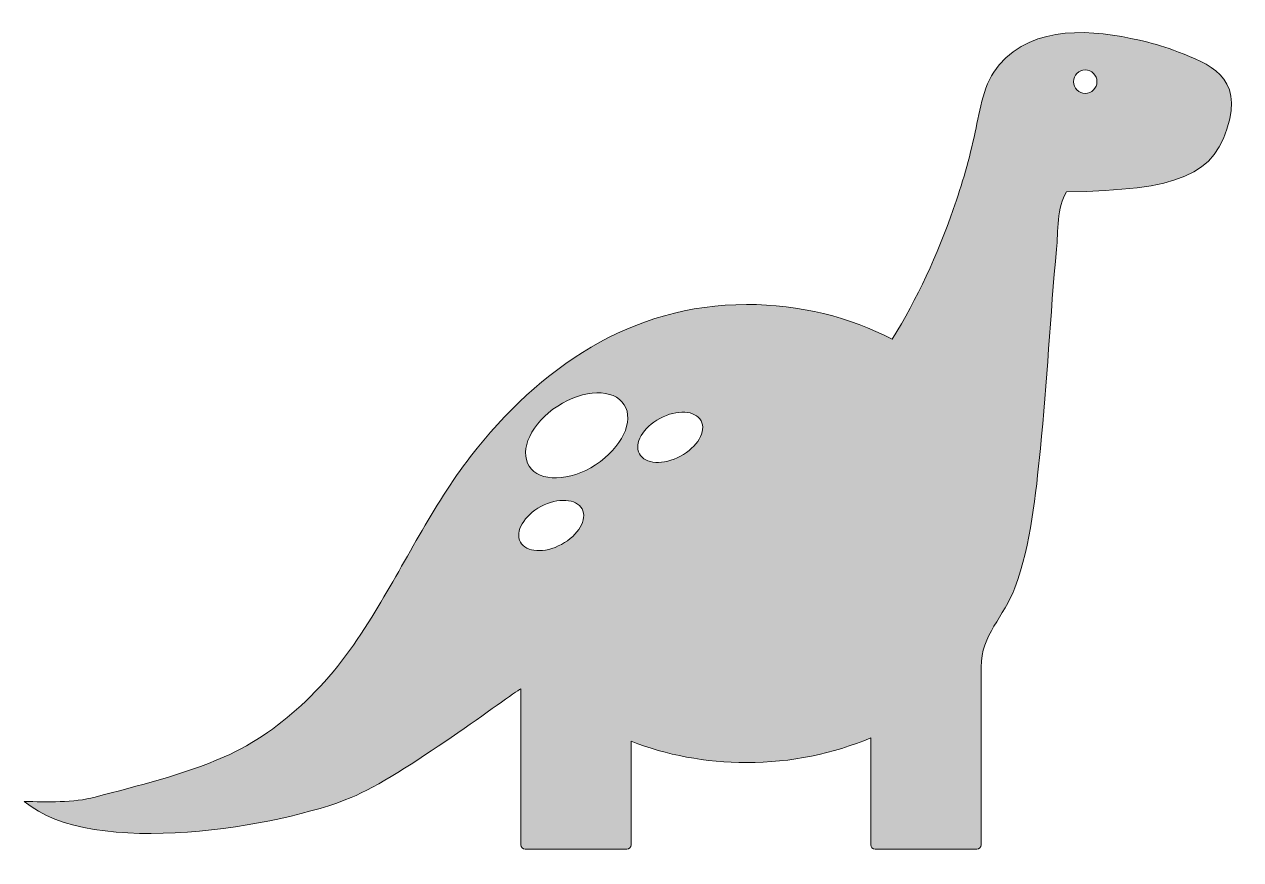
# Model space of a CAD drawing. Header units: inches. Extents: x 0 to 102, y -1 to 69.
import ezdxf

# ---------------------------------------------------------------- set-up
doc = ezdxf.new("R2010")
doc.units = ezdxf.units.IN
doc.header["$MEASUREMENT"] = 0
doc.layers.add('Layer 1', color=7, linetype='Continuous')

msp = doc.modelspace()

# ---------------------------------------------------------------- hatches: boundary and pattern name
at = {"layer": 'Layer 1', "true_color": 0xbed63a}
h = msp.add_hatch(color=63, dxfattribs=at)
h.dxf.hatch_style = 2
edge = h.paths.add_edge_path()
edge.add_spline(control_points=[(96.7, 67.21), (95.76, 67.57), (94.77, 67.83), (93.86, 68.04), (90, 68.95), (84.95, 69.39), (82.04, 65.98), (80.71, 64.43), (80.44, 62.24), (80.02, 60.31), (79.54, 58.11), (78.93, 55.93), (78.18, 53.8), (76.85, 50.01), (75.16, 46.31), (73.03, 42.89), (69.48, 44.75), (65.29, 45.82), (60.79, 45.82), (51.09, 45.82), (43.33, 40.5), (37.56, 33.04), (34.31, 28.84), (32.04, 24.01), (29.24, 19.52), (27.66, 16.98), (25.87, 14.53), (23.69, 12.46), (21.66, 10.52), (19.38, 8.9), (16.81, 7.76), (13.34, 6.23), (9.6, 5.36), (5.95, 4.38), (4.16, 3.9), (1.87, 3.97), (0, 4.02), (5.69, -0.88), (21.74, 1.94), (27.5, 4.34), (31.81, 6.14), (40.91, 13.01), (41.78, 13.5), (41.78, 13.5), (41.78, 0.37), (41.78, 0.37), (41.78, 0.16), (41.94, 0), (42.14, 0), (42.14, 0), (50.7, 0), (50.7, 0), (50.9, 0), (51.07, 0.16), (51.07, 0.37), (51.07, 0.37), (51.07, 9.08), (51.07, 9.08), (54.02, 7.93), (57.32, 7.29), (60.79, 7.29), (64.55, 7.29), (68.1, 8.04), (71.23, 9.37), (71.23, 9.37), (71.23, 0.37), (71.23, 0.37), (71.23, 0.16), (71.39, 0), (71.6, 0), (71.6, 0), (80.15, 0), (80.15, 0), (80.36, 0), (80.52, 0.16), (80.52, 0.37), (80.52, 0.37), (80.52, 15.28), (80.52, 15.31), (80.52, 18.06), (82.46, 19.53), (83.36, 21.99), (84.73, 25.73), (85.11, 29.76), (85.51, 33.7), (86.09, 39.28), (86.33, 44.89), (86.87, 50.48), (87, 51.86), (86.89, 54.08), (87.71, 55.29), (97.11, 55.47), (100.31, 56.57), (101.44, 61.43), (102.37, 65.39), (98.99, 66.31), (96.7, 67.21)], knot_values=[0, 0, 0, 0, 1, 1, 1, 2, 2, 2, 3, 3, 3, 4, 4, 4, 5, 5, 5, 6, 6, 6, 7, 7, 7, 8, 8, 8, 9, 9, 9, 10, 10, 10, 11, 11, 11, 12, 12, 12, 13, 13, 13, 14, 14, 14, 15, 15, 15, 16, 16, 16, 17, 17, 17, 18, 18, 18, 19, 19, 19, 20, 20, 20, 21, 21, 21, 22, 22, 22, 23, 23, 23, 24, 24, 24, 25, 25, 25, 26, 26, 26, 27, 27, 27, 28, 28, 28, 29, 29, 29, 30, 30, 30, 31, 31, 31, 32, 32, 32, 32], degree=3, periodic=1)
edge = h.paths.add_edge_path()
edge.add_spline(control_points=[(45.21, 25.64), (43.77, 24.87), (42.23, 24.96), (41.75, 25.84), (41.27, 26.72), (42.05, 28.06), (43.48, 28.83), (44.91, 29.59), (46.46, 29.5), (46.94, 28.62), (47.41, 27.74), (46.64, 26.41), (45.21, 25.64)], knot_values=[0, 0, 0, 0, 1, 1, 1, 2, 2, 2, 3, 3, 3, 4, 4, 4, 4], degree=3, periodic=1)
edge = h.paths.add_edge_path()
edge.add_spline(control_points=[(48.08, 32.34), (45.88, 30.91), (43.37, 30.86), (42.49, 32.22), (41.61, 33.59), (42.68, 35.85), (44.89, 37.28), (47.09, 38.71), (49.6, 38.76), (50.48, 37.39), (51.36, 36.03), (50.29, 33.77), (48.08, 32.34)], knot_values=[0, 0, 0, 0, 1, 1, 1, 2, 2, 2, 3, 3, 3, 4, 4, 4, 4], degree=3, periodic=1)
edge = h.paths.add_edge_path()
edge.add_spline(control_points=[(55.22, 33.06), (53.79, 32.29), (52.24, 32.38), (51.76, 33.26), (51.29, 34.14), (52.06, 35.47), (53.49, 36.24), (54.93, 37.01), (56.47, 36.92), (56.95, 36.04), (57.43, 35.16), (56.65, 33.82), (55.22, 33.06)], knot_values=[0, 0, 0, 0, 1, 1, 1, 2, 2, 2, 3, 3, 3, 4, 4, 4, 4], degree=3, periodic=1)
edge = h.paths.add_edge_path()
edge.add_spline(control_points=[(89.29, 63.58), (88.74, 63.58), (88.3, 64.02), (88.3, 64.56), (88.3, 65.11), (88.74, 65.55), (89.29, 65.55), (89.83, 65.55), (90.27, 65.11), (90.27, 64.56), (90.27, 64.02), (89.83, 63.58), (89.29, 63.58)], knot_values=[0, 0, 0, 0, 1, 1, 1, 2, 2, 2, 3, 3, 3, 4, 4, 4, 4], degree=3, periodic=1)

# ---------------------------------------------------------------- linework, layer by layer
at = {"layer": 'Layer 1', "lineweight": 0}
for points, knots in [([(96.7, 67.21), (95.76, 67.57), (94.77, 67.83), (93.86, 68.04), (90, 68.95), (84.95, 69.39), (82.04, 65.98), (80.71, 64.43), (80.44, 62.24), (80.02, 60.31), (79.54, 58.11), (78.93, 55.93), (78.18, 53.8), (76.85, 50.01), (75.16, 46.31), (73.03, 42.89), (69.48, 44.75), (65.29, 45.82), (60.79, 45.82), (51.09, 45.82), (43.33, 40.5), (37.56, 33.04), (34.31, 28.84), (32.04, 24.01), (29.24, 19.52), (27.66, 16.98), (25.87, 14.53), (23.69, 12.46), (21.66, 10.52), (19.38, 8.9), (16.81, 7.76), (13.34, 6.23), (9.6, 5.36), (5.95, 4.38), (4.16, 3.9), (1.87, 3.97), (0, 4.02), (5.69, -0.88), (21.74, 1.94), (27.5, 4.34), (31.81, 6.14), (40.91, 13.01), (41.78, 13.5), (41.78, 13.5), (41.78, 0.37), (41.78, 0.37), (41.78, 0.16), (41.94, 0), (42.14, 0), (42.14, 0), (50.7, 0), (50.7, 0), (50.9, 0), (51.07, 0.16), (51.07, 0.37), (51.07, 0.37), (51.07, 9.08), (51.07, 9.08), (54.02, 7.93), (57.32, 7.29), (60.79, 7.29), (64.55, 7.29), (68.1, 8.04), (71.23, 9.37), (71.23, 9.37), (71.23, 0.37), (71.23, 0.37), (71.23, 0.16), (71.39, 0), (71.6, 0), (71.6, 0), (80.15, 0), (80.15, 0), (80.36, 0), (80.52, 0.16), (80.52, 0.37), (80.52, 0.37), (80.52, 15.28), (80.52, 15.31), (80.52, 18.06), (82.46, 19.53), (83.36, 21.99), (84.73, 25.73), (85.11, 29.76), (85.51, 33.7), (86.09, 39.28), (86.33, 44.89), (86.87, 50.48), (87, 51.86), (86.89, 54.08), (87.71, 55.29), (97.11, 55.47), (100.31, 56.57), (101.44, 61.43), (102.37, 65.39), (98.99, 66.31), (96.7, 67.21)], [0, 0, 0, 0, 1, 1, 1, 2, 2, 2, 3, 3, 3, 4, 4, 4, 5, 5, 5, 6, 6, 6, 7, 7, 7, 8, 8, 8, 9, 9, 9, 10, 10, 10, 11, 11, 11, 12, 12, 12, 13, 13, 13, 14, 14, 14, 15, 15, 15, 16, 16, 16, 17, 17, 17, 18, 18, 18, 19, 19, 19, 20, 20, 20, 21, 21, 21, 22, 22, 22, 23, 23, 23, 24, 24, 24, 25, 25, 25, 26, 26, 26, 27, 27, 27, 28, 28, 28, 29, 29, 29, 30, 30, 30, 31, 31, 31, 32, 32, 32, 32]), ([(89.29, 63.58), (88.74, 63.58), (88.3, 64.02), (88.3, 64.56), (88.3, 65.11), (88.74, 65.55), (89.29, 65.55), (89.83, 65.55), (90.27, 65.11), (90.27, 64.56), (90.27, 64.02), (89.83, 63.58), (89.29, 63.58)], [0, 0, 0, 0, 1, 1, 1, 2, 2, 2, 3, 3, 3, 4, 4, 4, 4]), ([(48.08, 32.34), (45.88, 30.91), (43.37, 30.86), (42.49, 32.22), (41.61, 33.59), (42.68, 35.85), (44.89, 37.28), (47.09, 38.71), (49.6, 38.76), (50.48, 37.39), (51.36, 36.03), (50.29, 33.77), (48.08, 32.34)], [0, 0, 0, 0, 1, 1, 1, 2, 2, 2, 3, 3, 3, 4, 4, 4, 4]), ([(55.22, 33.06), (53.79, 32.29), (52.24, 32.38), (51.76, 33.26), (51.29, 34.14), (52.06, 35.47), (53.49, 36.24), (54.93, 37.01), (56.47, 36.92), (56.95, 36.04), (57.43, 35.16), (56.65, 33.82), (55.22, 33.06)], [0, 0, 0, 0, 1, 1, 1, 2, 2, 2, 3, 3, 3, 4, 4, 4, 4]), ([(45.21, 25.64), (43.77, 24.87), (42.23, 24.96), (41.75, 25.84), (41.27, 26.72), (42.05, 28.06), (43.48, 28.83), (44.91, 29.59), (46.46, 29.5), (46.94, 28.62), (47.41, 27.74), (46.64, 26.41), (45.21, 25.64)], [0, 0, 0, 0, 1, 1, 1, 2, 2, 2, 3, 3, 3, 4, 4, 4, 4])]:
    msp.add_open_spline(points, degree=3, knots=knots, dxfattribs=at)

doc.saveas('drawing.dxf')
